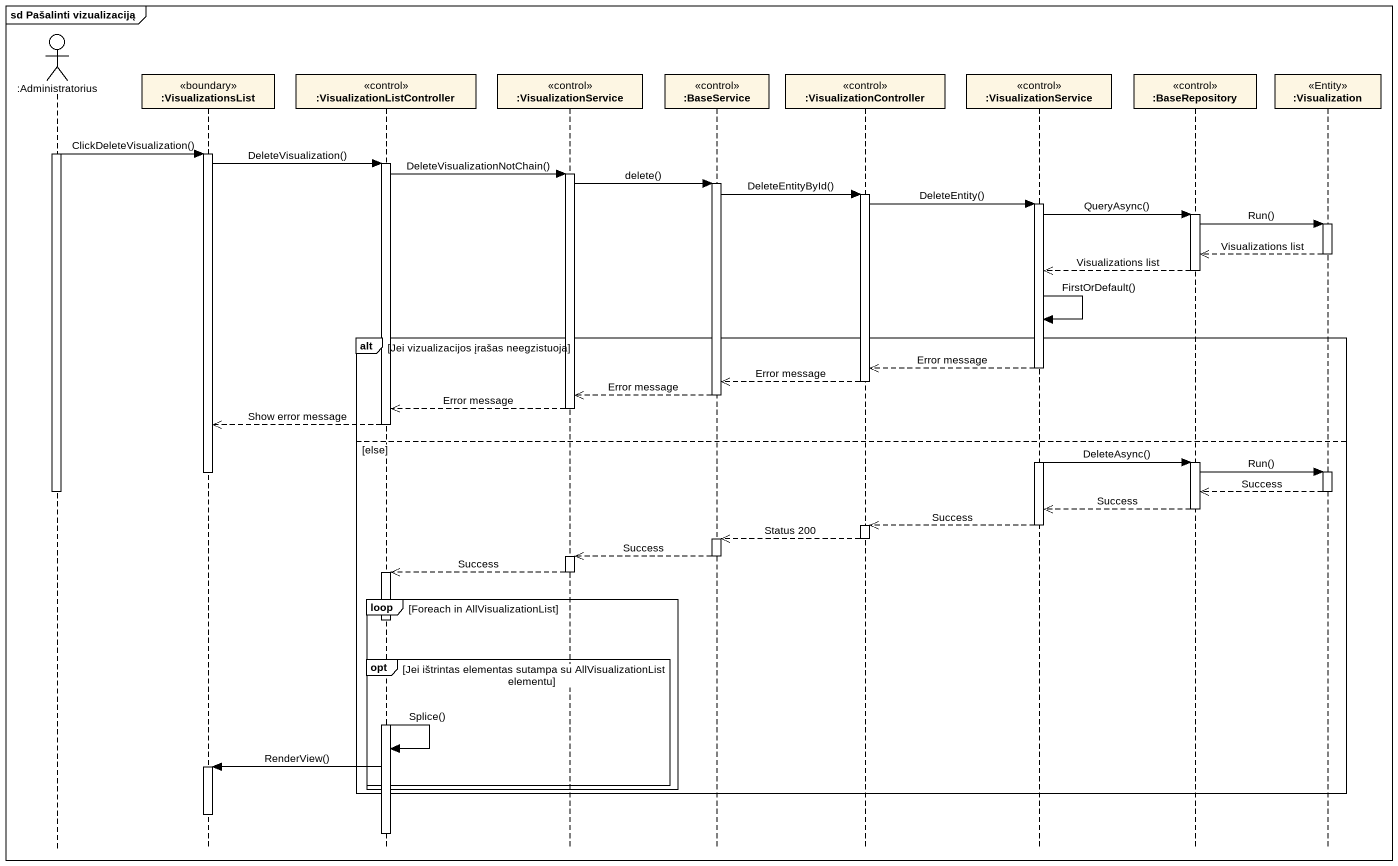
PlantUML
@startuml
mainframe sd Pašalinti vizualizaciją
hide footbox
actor ":Administratorius" as Administratorius
participant ":VisualizationsList" as VisualizationsList <<boundary>>
participant ":VisualizationListController" as VisualizationListController <<control>>
participant ":VisualizationService" as VisualizationService <<control>>
participant ":BaseService" as BaseService <<control>>
participant ":VisualizationController" as VisualizationController <<control>>
participant ":VisualizationService" as VisualizationService_2 <<control>>
participant ":BaseRepository" as BaseRepository <<control>>
participant ":Visualization" as Visualization <<Entity>>

activate Administratorius
Administratorius -> VisualizationsList : ClickDeleteVisualization()
activate VisualizationsList
VisualizationsList -> VisualizationListController : DeleteVisualization()
activate VisualizationListController
VisualizationListController -> VisualizationService : DeleteVisualizationNotChain()
activate VisualizationService
VisualizationService -> BaseService : delete()
activate BaseService
BaseService -> VisualizationController : DeleteEntityById()
activate VisualizationController
VisualizationController -> VisualizationService_2 : DeleteEntity()
activate VisualizationService_2
VisualizationService_2 -> BaseRepository : QueryAsync()
activate BaseRepository
BaseRepository -> Visualization : Run()
activate Visualization
Visualization -->> BaseRepository : Visualizations list
deactivate Visualization
BaseRepository -->> VisualizationService_2 : Visualizations list
deactivate BaseRepository
VisualizationService_2 -> VisualizationService_2 : FirstOrDefault()
alt Jei vizualizacijos įrašas neegzistuoja
  VisualizationService_2 -->> VisualizationController : Error message
  deactivate VisualizationService_2
  VisualizationController -->> BaseService : Error message
  deactivate VisualizationController
  BaseService -->> VisualizationService : Error message
  deactivate BaseService
  VisualizationService -->> VisualizationListController : Error message
  deactivate VisualizationService
  VisualizationListController -->> VisualizationsList : Show error message
  deactivate VisualizationListController
else else
  activate VisualizationService_2
  VisualizationService_2 -> BaseRepository : DeleteAsync()
  activate BaseRepository
  BaseRepository -> Visualization : Run()
  activate Visualization
  deactivate VisualizationsList
  Visualization -->> BaseRepository : Success
  deactivate Administratorius
  deactivate Visualization
  BaseRepository -->> VisualizationService_2 : Success
  deactivate BaseRepository
  VisualizationService_2 -->> VisualizationController : Success
  deactivate VisualizationService_2
  activate VisualizationController
  VisualizationController -->> BaseService : Status 200
  deactivate VisualizationController
  activate BaseService
  BaseService -->> VisualizationService : Success
  deactivate BaseService
  activate VisualizationService
  VisualizationService -->> VisualizationListController : Success
  deactivate VisualizationService
  activate VisualizationListController
  loop Foreach in AllVisualizationList
    opt Jei ištrintas elementas sutampa su AllVisualizationList elementu
      VisualizationListController -> VisualizationListController : Splice()
      VisualizationListController -> VisualizationsList : RenderView()
      activate VisualizationsList
    end
  end
end
deactivate VisualizationsList
deactivate VisualizationListController
@enduml
